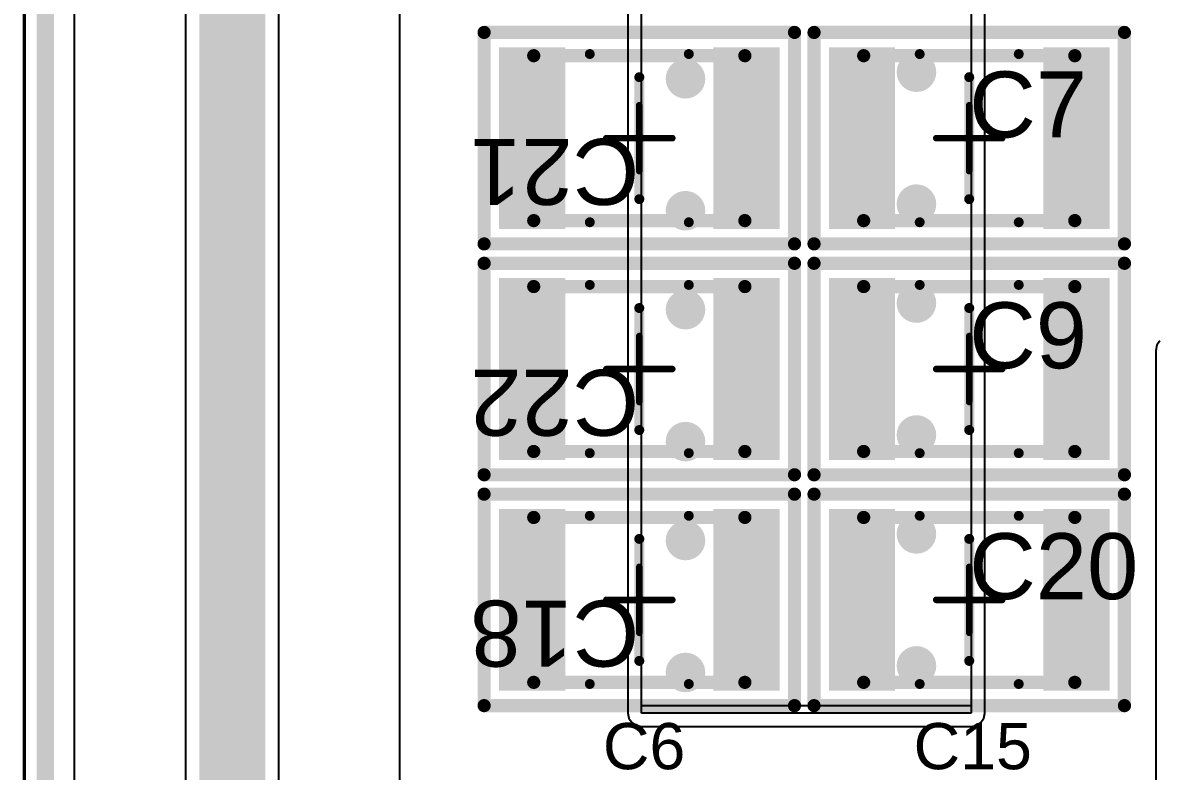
# Model space of a CAD drawing. Header units: inches. Extents: x 0 to 110, y 0 to 95.
# Drawn here: x -0.38 to 16.85, y 21.12 to 32.47 of the extents above; entities that cross this region are included whole.
import ezdxf

# ---------------------------------------------------------------- set-up
doc = ezdxf.new("R2010")
doc.units = ezdxf.units.IN
for name, color, linetype in [('Board Shape', 56, 'Continuous'), ('Bottom Courtyard', 56, 'Continuous'), ('Bottom Layer', 5, 'Continuous'), ('Int1', 16, 'Continuous'), ('Int2', 76, 'Continuous'), ('Mechanical 13', 56, 'Continuous'), ('Mechanical1', 6, 'Continuous'), ('Panelize_Route Cutter Tool Detail', 56, 'Continuous'), ('Top Courtyard', 56, 'Continuous'), ('Top Layer', 1, 'Continuous'), ('Top Overlay', 2, 'Continuous'), ('Top Paste', 8, 'Continuous'), ('Top Solder', 216, 'Continuous'), ('Via Holes', 16, 'Continuous')]:
    doc.layers.add(name, color=color, linetype=linetype)
doc.styles.add('Arial', font='', dxfattribs={"height": 0.2})
doc.styles.get('Arial').set_extended_font_data('Arial')

# ---------------------------------------------------------------- blocks, each defined once
blk = doc.blocks.new('RPI_1037')
at = {"layer": 'Mechanical 13'}
for points in [[(45, 25.5, 0.127, 0.127, 0), (45, -25.5, 0.127, 0.127, 0)], [(42.5, 25, 0.127, 0.127, 0), (42.5, -25, 0.127, 0.127, 0)]]:
    blk.add_lwpolyline(points, format="xyseb", dxfattribs=at)
at = {"layer": 'Top Courtyard'}
blk.add_lwpolyline([(45.25, 28.25, 0.05, 0.05, 0), (45.25, -30.255, 0.05, 0.05, 0)], format="xyseb", dxfattribs=at)
at = {"layer": 'Top Overlay'}
blk.add_lwpolyline([(42.5, 25, 0.127, 0.127, 0), (42.5, -25, 0.127, 0.127, 0)], format="xyseb", dxfattribs=at)
blk = doc.blocks.new('1210C_1096')
at = {"layer": 'Top Layer'}
for points in [[(-2.102, 1.353), (-1.148, 1.353), (-1.148, -1.353), (-2.102, -1.353)], [(1.148, 1.353), (2.102, 1.353), (2.102, -1.353), (1.148, -1.353)]]:
    blk.add_hatch(color=1, dxfattribs=at).paths.add_polyline_path(points)
at = {"layer": 'Top Paste'}
for points in [[(-2.102, 1.353), (-1.148, 1.353), (-1.148, -1.353), (-2.102, -1.353)], [(1.148, 1.353), (2.102, 1.353), (2.102, -1.353), (1.148, -1.353)]]:
    blk.add_hatch(color=8, dxfattribs=at).paths.add_polyline_path(points)
at = {"layer": 'Top Solder'}
for points in [[(-2.127, 1.378), (-1.123, 1.378), (-1.123, -1.378), (-2.127, -1.378)], [(1.123, 1.378), (2.127, 1.378), (2.127, -1.378), (1.123, -1.378)]]:
    blk.add_hatch(color=216, dxfattribs=at).paths.add_polyline_path(points)
at = {"layer": 'Bottom Courtyard'}
for points in [[(0, -0.5, 0.1, 0.1, 0), (0, 0.5, 0.1, 0.1, 0)], [(-0.5, 0, 0.1, 0.1, 0), (0.5, 0, 0.1, 0.1, 0)]]:
    blk.add_lwpolyline(points, format="xyseb", dxfattribs=at)
for points in [[(-0.025, 0.5, 0.05, 0.05, 1), (0.025, 0.5, 0.05, 0.05, 1)], [(-0.525, 0, 0.05, 0.05, 1), (-0.475, 0, 0.05, 0.05, 1)], [(0.475, 0, 0.05, 0.05, 1), (0.525, 0, 0.05, 0.05, 1)], [(-0.025, -0.5, 0.05, 0.05, 1), (0.025, -0.5, 0.05, 0.05, 1)]]:
    blk.add_lwpolyline(points, format="xyseb", close=True, dxfattribs=at)
at = {"layer": 'Mechanical 13'}
for points in [[(-1.6, 1.25, 0.2, 0.2, 0), (1.6, 1.25, 0.2, 0.2, 0)], [(-1.6, -1.25, 0.2, 0.2, 0), (-1.6, 1.25, 0.2, 0.2, 0)], [(1.6, -1.25, 0.2, 0.2, 0), (1.6, 1.25, 0.2, 0.2, 0)], [(-1.6, -1.25, 0.2, 0.2, 0), (1.6, -1.25, 0.2, 0.2, 0)]]:
    blk.add_lwpolyline(points, format="xyseb", dxfattribs=at)
for points in [[(-1.65, 1.25, 0.1, 0.1, 1), (-1.55, 1.25, 0.1, 0.1, 1)], [(-1.65, 1.25, 0.1, 0.1, 1), (-1.55, 1.25, 0.1, 0.1, 1)], [(1.55, 1.25, 0.1, 0.1, 1), (1.65, 1.25, 0.1, 0.1, 1)], [(1.55, 1.25, 0.1, 0.1, 1), (1.65, 1.25, 0.1, 0.1, 1)], [(-1.65, -1.25, 0.1, 0.1, 1), (-1.55, -1.25, 0.1, 0.1, 1)], [(-1.65, -1.25, 0.1, 0.1, 1), (-1.55, -1.25, 0.1, 0.1, 1)], [(1.55, -1.25, 0.1, 0.1, 1), (1.65, -1.25, 0.1, 0.1, 1)], [(1.55, -1.25, 0.1, 0.1, 1), (1.65, -1.25, 0.1, 0.1, 1)]]:
    blk.add_lwpolyline(points, format="xyseb", close=True, dxfattribs=at)
at = {"layer": 'Panelize_Route Cutter Tool Detail'}
for points in [[(-2.352, 1.603, 0.2, 0.2, 0), (2.352, 1.603, 0.2, 0.2, 0)], [(-2.352, -1.603, 0.2, 0.2, 0), (-2.352, 1.603, 0.2, 0.2, 0)], [(2.352, -1.603, 0.2, 0.2, 0), (2.352, 1.603, 0.2, 0.2, 0)], [(-2.352, -1.603, 0.2, 0.2, 0), (2.352, -1.603, 0.2, 0.2, 0)]]:
    blk.add_lwpolyline(points, format="xyseb", dxfattribs=at)
for points in [[(-2.402, 1.603, 0.1, 0.1, 1), (-2.302, 1.603, 0.1, 0.1, 1)], [(-2.402, 1.603, 0.1, 0.1, 1), (-2.302, 1.603, 0.1, 0.1, 1)], [(2.302, 1.603, 0.1, 0.1, 1), (2.402, 1.603, 0.1, 0.1, 1)], [(2.302, 1.603, 0.1, 0.1, 1), (2.402, 1.603, 0.1, 0.1, 1)], [(-2.402, -1.603, 0.1, 0.1, 1), (-2.302, -1.603, 0.1, 0.1, 1)], [(-2.402, -1.603, 0.1, 0.1, 1), (-2.302, -1.603, 0.1, 0.1, 1)], [(2.302, -1.603, 0.1, 0.1, 1), (2.402, -1.603, 0.1, 0.1, 1)], [(2.302, -1.603, 0.1, 0.1, 1), (2.402, -1.603, 0.1, 0.1, 1)]]:
    blk.add_lwpolyline(points, format="xyseb", close=True, dxfattribs=at)
at = {"layer": 'Top Courtyard'}
for points in [[(-2.352, 1.603, 0.2, 0.2, 0), (2.352, 1.603, 0.2, 0.2, 0)], [(-2.352, -1.603, 0.2, 0.2, 0), (-2.352, 1.603, 0.2, 0.2, 0)], [(2.352, -1.603, 0.2, 0.2, 0), (2.352, 1.603, 0.2, 0.2, 0)], [(-2.352, -1.603, 0.2, 0.2, 0), (2.352, -1.603, 0.2, 0.2, 0)]]:
    blk.add_lwpolyline(points, format="xyseb", dxfattribs=at)
for points in [[(-2.402, 1.603, 0.1, 0.1, 1), (-2.302, 1.603, 0.1, 0.1, 1)], [(-2.402, 1.603, 0.1, 0.1, 1), (-2.302, 1.603, 0.1, 0.1, 1)], [(2.302, 1.603, 0.1, 0.1, 1), (2.402, 1.603, 0.1, 0.1, 1)], [(2.302, 1.603, 0.1, 0.1, 1), (2.402, 1.603, 0.1, 0.1, 1)], [(-2.402, -1.603, 0.1, 0.1, 1), (-2.302, -1.603, 0.1, 0.1, 1)], [(-2.402, -1.603, 0.1, 0.1, 1), (-2.302, -1.603, 0.1, 0.1, 1)], [(2.302, -1.603, 0.1, 0.1, 1), (2.402, -1.603, 0.1, 0.1, 1)], [(2.302, -1.603, 0.1, 0.1, 1), (2.402, -1.603, 0.1, 0.1, 1)]]:
    blk.add_lwpolyline(points, format="xyseb", close=True, dxfattribs=at)
at = {"layer": 'Top Overlay'}
for points in [[(-0.75, 1.275, 0.15, 0.15, 0), (0.75, 1.275, 0.15, 0.15, 0)], [(0, 0, 0.15, 0.15, 0), (0, 0.925, 0.15, 0.15, 0)], [(0, -0.925, 0.15, 0.15, 0), (0, 0, 0.15, 0.15, 0)], [(-0.75, -1.275, 0.15, 0.15, 0), (0.75, -1.275, 0.15, 0.15, 0)]]:
    blk.add_lwpolyline(points, format="xyseb", dxfattribs=at)
for points in [[(-0.788, 1.275, 0.075, 0.075, 1), (-0.713, 1.275, 0.075, 0.075, 1)], [(0.713, 1.275, 0.075, 0.075, 1), (0.788, 1.275, 0.075, 0.075, 1)], [(-0.038, 0.925, 0.075, 0.075, 1), (0.038, 0.925, 0.075, 0.075, 1)], [(-0.038, 0, 0.075, 0.075, 1), (0.038, 0, 0.075, 0.075, 1)], [(-0.038, 0, 0.075, 0.075, 1), (0.038, 0, 0.075, 0.075, 1)], [(-0.038, -0.925, 0.075, 0.075, 1), (0.038, -0.925, 0.075, 0.075, 1)], [(-0.788, -1.275, 0.075, 0.075, 1), (-0.713, -1.275, 0.075, 0.075, 1)], [(0.713, -1.275, 0.075, 0.075, 1), (0.788, -1.275, 0.075, 0.075, 1)]]:
    blk.add_lwpolyline(points, format="xyseb", close=True, dxfattribs=at)
at = {"layer": 'Panelize_Route Cutter Tool Detail', "style": 'Arial'}
blk.add_text('C7', height=1, dxfattribs=at).set_placement((0, 0.011))
blk = doc.blocks.new('1210C_1098')
at = {"layer": 'Top Layer'}
for points in [[(-2.102, 1.353), (-1.148, 1.353), (-1.148, -1.353), (-2.102, -1.353)], [(1.148, 1.353), (2.102, 1.353), (2.102, -1.353), (1.148, -1.353)]]:
    blk.add_hatch(color=1, dxfattribs=at).paths.add_polyline_path(points)
at = {"layer": 'Top Paste'}
for points in [[(-2.102, 1.353), (-1.148, 1.353), (-1.148, -1.353), (-2.102, -1.353)], [(1.148, 1.353), (2.102, 1.353), (2.102, -1.353), (1.148, -1.353)]]:
    blk.add_hatch(color=8, dxfattribs=at).paths.add_polyline_path(points)
at = {"layer": 'Top Solder'}
for points in [[(-2.127, 1.378), (-1.123, 1.378), (-1.123, -1.378), (-2.127, -1.378)], [(1.123, 1.378), (2.127, 1.378), (2.127, -1.378), (1.123, -1.378)]]:
    blk.add_hatch(color=216, dxfattribs=at).paths.add_polyline_path(points)
at = {"layer": 'Bottom Courtyard'}
for points in [[(0, -0.5, 0.1, 0.1, 0), (0, 0.5, 0.1, 0.1, 0)], [(-0.5, 0, 0.1, 0.1, 0), (0.5, 0, 0.1, 0.1, 0)]]:
    blk.add_lwpolyline(points, format="xyseb", dxfattribs=at)
for points in [[(-0.025, 0.5, 0.05, 0.05, 1), (0.025, 0.5, 0.05, 0.05, 1)], [(-0.525, 0, 0.05, 0.05, 1), (-0.475, 0, 0.05, 0.05, 1)], [(0.475, 0, 0.05, 0.05, 1), (0.525, 0, 0.05, 0.05, 1)], [(-0.025, -0.5, 0.05, 0.05, 1), (0.025, -0.5, 0.05, 0.05, 1)]]:
    blk.add_lwpolyline(points, format="xyseb", close=True, dxfattribs=at)
at = {"layer": 'Mechanical 13'}
for points in [[(-1.6, 1.25, 0.2, 0.2, 0), (1.6, 1.25, 0.2, 0.2, 0)], [(-1.6, -1.25, 0.2, 0.2, 0), (-1.6, 1.25, 0.2, 0.2, 0)], [(1.6, -1.25, 0.2, 0.2, 0), (1.6, 1.25, 0.2, 0.2, 0)], [(-1.6, -1.25, 0.2, 0.2, 0), (1.6, -1.25, 0.2, 0.2, 0)]]:
    blk.add_lwpolyline(points, format="xyseb", dxfattribs=at)
for points in [[(-1.65, 1.25, 0.1, 0.1, 1), (-1.55, 1.25, 0.1, 0.1, 1)], [(-1.65, 1.25, 0.1, 0.1, 1), (-1.55, 1.25, 0.1, 0.1, 1)], [(1.55, 1.25, 0.1, 0.1, 1), (1.65, 1.25, 0.1, 0.1, 1)], [(1.55, 1.25, 0.1, 0.1, 1), (1.65, 1.25, 0.1, 0.1, 1)], [(-1.65, -1.25, 0.1, 0.1, 1), (-1.55, -1.25, 0.1, 0.1, 1)], [(-1.65, -1.25, 0.1, 0.1, 1), (-1.55, -1.25, 0.1, 0.1, 1)], [(1.55, -1.25, 0.1, 0.1, 1), (1.65, -1.25, 0.1, 0.1, 1)], [(1.55, -1.25, 0.1, 0.1, 1), (1.65, -1.25, 0.1, 0.1, 1)]]:
    blk.add_lwpolyline(points, format="xyseb", close=True, dxfattribs=at)
at = {"layer": 'Panelize_Route Cutter Tool Detail'}
for points in [[(-2.352, 1.603, 0.2, 0.2, 0), (2.352, 1.603, 0.2, 0.2, 0)], [(-2.352, -1.603, 0.2, 0.2, 0), (-2.352, 1.603, 0.2, 0.2, 0)], [(2.352, -1.603, 0.2, 0.2, 0), (2.352, 1.603, 0.2, 0.2, 0)], [(-2.352, -1.603, 0.2, 0.2, 0), (2.352, -1.603, 0.2, 0.2, 0)]]:
    blk.add_lwpolyline(points, format="xyseb", dxfattribs=at)
for points in [[(-2.402, 1.603, 0.1, 0.1, 1), (-2.302, 1.603, 0.1, 0.1, 1)], [(-2.402, 1.603, 0.1, 0.1, 1), (-2.302, 1.603, 0.1, 0.1, 1)], [(2.302, 1.603, 0.1, 0.1, 1), (2.402, 1.603, 0.1, 0.1, 1)], [(2.302, 1.603, 0.1, 0.1, 1), (2.402, 1.603, 0.1, 0.1, 1)], [(-2.402, -1.603, 0.1, 0.1, 1), (-2.302, -1.603, 0.1, 0.1, 1)], [(-2.402, -1.603, 0.1, 0.1, 1), (-2.302, -1.603, 0.1, 0.1, 1)], [(2.302, -1.603, 0.1, 0.1, 1), (2.402, -1.603, 0.1, 0.1, 1)], [(2.302, -1.603, 0.1, 0.1, 1), (2.402, -1.603, 0.1, 0.1, 1)]]:
    blk.add_lwpolyline(points, format="xyseb", close=True, dxfattribs=at)
at = {"layer": 'Top Courtyard'}
for points in [[(-2.352, 1.603, 0.2, 0.2, 0), (2.352, 1.603, 0.2, 0.2, 0)], [(-2.352, -1.603, 0.2, 0.2, 0), (-2.352, 1.603, 0.2, 0.2, 0)], [(2.352, -1.603, 0.2, 0.2, 0), (2.352, 1.603, 0.2, 0.2, 0)], [(-2.352, -1.603, 0.2, 0.2, 0), (2.352, -1.603, 0.2, 0.2, 0)]]:
    blk.add_lwpolyline(points, format="xyseb", dxfattribs=at)
for points in [[(-2.402, 1.603, 0.1, 0.1, 1), (-2.302, 1.603, 0.1, 0.1, 1)], [(-2.402, 1.603, 0.1, 0.1, 1), (-2.302, 1.603, 0.1, 0.1, 1)], [(2.302, 1.603, 0.1, 0.1, 1), (2.402, 1.603, 0.1, 0.1, 1)], [(2.302, 1.603, 0.1, 0.1, 1), (2.402, 1.603, 0.1, 0.1, 1)], [(-2.402, -1.603, 0.1, 0.1, 1), (-2.302, -1.603, 0.1, 0.1, 1)], [(-2.402, -1.603, 0.1, 0.1, 1), (-2.302, -1.603, 0.1, 0.1, 1)], [(2.302, -1.603, 0.1, 0.1, 1), (2.402, -1.603, 0.1, 0.1, 1)], [(2.302, -1.603, 0.1, 0.1, 1), (2.402, -1.603, 0.1, 0.1, 1)]]:
    blk.add_lwpolyline(points, format="xyseb", close=True, dxfattribs=at)
at = {"layer": 'Top Overlay'}
for points in [[(-0.75, 1.275, 0.15, 0.15, 0), (0.75, 1.275, 0.15, 0.15, 0)], [(0, 0, 0.15, 0.15, 0), (0, 0.925, 0.15, 0.15, 0)], [(0, -0.925, 0.15, 0.15, 0), (0, 0, 0.15, 0.15, 0)], [(-0.75, -1.275, 0.15, 0.15, 0), (0.75, -1.275, 0.15, 0.15, 0)]]:
    blk.add_lwpolyline(points, format="xyseb", dxfattribs=at)
for points in [[(-0.788, 1.275, 0.075, 0.075, 1), (-0.713, 1.275, 0.075, 0.075, 1)], [(0.713, 1.275, 0.075, 0.075, 1), (0.788, 1.275, 0.075, 0.075, 1)], [(-0.038, 0.925, 0.075, 0.075, 1), (0.038, 0.925, 0.075, 0.075, 1)], [(-0.038, 0, 0.075, 0.075, 1), (0.038, 0, 0.075, 0.075, 1)], [(-0.038, 0, 0.075, 0.075, 1), (0.038, 0, 0.075, 0.075, 1)], [(-0.038, -0.925, 0.075, 0.075, 1), (0.038, -0.925, 0.075, 0.075, 1)], [(-0.788, -1.275, 0.075, 0.075, 1), (-0.713, -1.275, 0.075, 0.075, 1)], [(0.713, -1.275, 0.075, 0.075, 1), (0.788, -1.275, 0.075, 0.075, 1)]]:
    blk.add_lwpolyline(points, format="xyseb", close=True, dxfattribs=at)
at = {"layer": 'Panelize_Route Cutter Tool Detail', "style": 'Arial'}
blk.add_text('C9', height=1, dxfattribs=at).set_placement((0, 0.011))
blk = doc.blocks.new('1210C_1107')
at = {"layer": 'Top Layer'}
for points in [[(-2.102, 1.353), (-1.148, 1.353), (-1.148, -1.353), (-2.102, -1.353)], [(1.148, 1.353), (2.102, 1.353), (2.102, -1.353), (1.148, -1.353)]]:
    blk.add_hatch(color=1, dxfattribs=at).paths.add_polyline_path(points)
at = {"layer": 'Top Paste'}
for points in [[(-2.102, 1.353), (-1.148, 1.353), (-1.148, -1.353), (-2.102, -1.353)], [(1.148, 1.353), (2.102, 1.353), (2.102, -1.353), (1.148, -1.353)]]:
    blk.add_hatch(color=8, dxfattribs=at).paths.add_polyline_path(points)
at = {"layer": 'Top Solder'}
for points in [[(-2.127, 1.378), (-1.123, 1.378), (-1.123, -1.378), (-2.127, -1.378)], [(1.123, 1.378), (2.127, 1.378), (2.127, -1.378), (1.123, -1.378)]]:
    blk.add_hatch(color=216, dxfattribs=at).paths.add_polyline_path(points)
at = {"layer": 'Bottom Courtyard'}
for points in [[(0, 0.5, 0.1, 0.1, 0), (0, -0.5, 0.1, 0.1, 0)], [(0.5, 0, 0.1, 0.1, 0), (-0.5, 0, 0.1, 0.1, 0)]]:
    blk.add_lwpolyline(points, format="xyseb", dxfattribs=at)
for points in [[(-0.025, 0.5, 0.05, 0.05, 1), (0.025, 0.5, 0.05, 0.05, 1)], [(-0.525, 0, 0.05, 0.05, 1), (-0.475, 0, 0.05, 0.05, 1)], [(0.475, 0, 0.05, 0.05, 1), (0.525, 0, 0.05, 0.05, 1)], [(-0.025, -0.5, 0.05, 0.05, 1), (0.025, -0.5, 0.05, 0.05, 1)]]:
    blk.add_lwpolyline(points, format="xyseb", close=True, dxfattribs=at)
at = {"layer": 'Mechanical 13'}
for points in [[(1.6, 1.25, 0.2, 0.2, 0), (-1.6, 1.25, 0.2, 0.2, 0)], [(-1.6, 1.25, 0.2, 0.2, 0), (-1.6, -1.25, 0.2, 0.2, 0)], [(1.6, 1.25, 0.2, 0.2, 0), (1.6, -1.25, 0.2, 0.2, 0)], [(1.6, -1.25, 0.2, 0.2, 0), (-1.6, -1.25, 0.2, 0.2, 0)]]:
    blk.add_lwpolyline(points, format="xyseb", dxfattribs=at)
for points in [[(-1.65, 1.25, 0.1, 0.1, 1), (-1.55, 1.25, 0.1, 0.1, 1)], [(-1.65, 1.25, 0.1, 0.1, 1), (-1.55, 1.25, 0.1, 0.1, 1)], [(1.55, 1.25, 0.1, 0.1, 1), (1.65, 1.25, 0.1, 0.1, 1)], [(1.55, 1.25, 0.1, 0.1, 1), (1.65, 1.25, 0.1, 0.1, 1)], [(-1.65, -1.25, 0.1, 0.1, 1), (-1.55, -1.25, 0.1, 0.1, 1)], [(-1.65, -1.25, 0.1, 0.1, 1), (-1.55, -1.25, 0.1, 0.1, 1)], [(1.55, -1.25, 0.1, 0.1, 1), (1.65, -1.25, 0.1, 0.1, 1)], [(1.55, -1.25, 0.1, 0.1, 1), (1.65, -1.25, 0.1, 0.1, 1)]]:
    blk.add_lwpolyline(points, format="xyseb", close=True, dxfattribs=at)
at = {"layer": 'Panelize_Route Cutter Tool Detail'}
for points in [[(2.352, 1.603, 0.2, 0.2, 0), (-2.352, 1.603, 0.2, 0.2, 0)], [(-2.352, 1.603, 0.2, 0.2, 0), (-2.352, -1.603, 0.2, 0.2, 0)], [(2.352, 1.603, 0.2, 0.2, 0), (2.352, -1.603, 0.2, 0.2, 0)], [(2.352, -1.603, 0.2, 0.2, 0), (-2.352, -1.603, 0.2, 0.2, 0)]]:
    blk.add_lwpolyline(points, format="xyseb", dxfattribs=at)
for points in [[(-2.402, 1.603, 0.1, 0.1, 1), (-2.302, 1.603, 0.1, 0.1, 1)], [(-2.402, 1.603, 0.1, 0.1, 1), (-2.302, 1.603, 0.1, 0.1, 1)], [(2.302, 1.603, 0.1, 0.1, 1), (2.402, 1.603, 0.1, 0.1, 1)], [(2.302, 1.603, 0.1, 0.1, 1), (2.402, 1.603, 0.1, 0.1, 1)], [(-2.402, -1.603, 0.1, 0.1, 1), (-2.302, -1.603, 0.1, 0.1, 1)], [(-2.402, -1.603, 0.1, 0.1, 1), (-2.302, -1.603, 0.1, 0.1, 1)], [(2.302, -1.603, 0.1, 0.1, 1), (2.402, -1.603, 0.1, 0.1, 1)], [(2.302, -1.603, 0.1, 0.1, 1), (2.402, -1.603, 0.1, 0.1, 1)]]:
    blk.add_lwpolyline(points, format="xyseb", close=True, dxfattribs=at)
at = {"layer": 'Top Courtyard'}
for points in [[(2.352, 1.603, 0.2, 0.2, 0), (-2.352, 1.603, 0.2, 0.2, 0)], [(-2.352, 1.603, 0.2, 0.2, 0), (-2.352, -1.603, 0.2, 0.2, 0)], [(2.352, 1.603, 0.2, 0.2, 0), (2.352, -1.603, 0.2, 0.2, 0)], [(2.352, -1.603, 0.2, 0.2, 0), (-2.352, -1.603, 0.2, 0.2, 0)]]:
    blk.add_lwpolyline(points, format="xyseb", dxfattribs=at)
for points in [[(-2.402, 1.603, 0.1, 0.1, 1), (-2.302, 1.603, 0.1, 0.1, 1)], [(-2.402, 1.603, 0.1, 0.1, 1), (-2.302, 1.603, 0.1, 0.1, 1)], [(2.302, 1.603, 0.1, 0.1, 1), (2.402, 1.603, 0.1, 0.1, 1)], [(2.302, 1.603, 0.1, 0.1, 1), (2.402, 1.603, 0.1, 0.1, 1)], [(-2.402, -1.603, 0.1, 0.1, 1), (-2.302, -1.603, 0.1, 0.1, 1)], [(-2.402, -1.603, 0.1, 0.1, 1), (-2.302, -1.603, 0.1, 0.1, 1)], [(2.302, -1.603, 0.1, 0.1, 1), (2.402, -1.603, 0.1, 0.1, 1)], [(2.302, -1.603, 0.1, 0.1, 1), (2.402, -1.603, 0.1, 0.1, 1)]]:
    blk.add_lwpolyline(points, format="xyseb", close=True, dxfattribs=at)
at = {"layer": 'Top Overlay'}
for points in [[(0.75, 1.275, 0.15, 0.15, 0), (-0.75, 1.275, 0.15, 0.15, 0)], [(0, 0.925, 0.15, 0.15, 0), (0, 0, 0.15, 0.15, 0)], [(0, 0, 0.15, 0.15, 0), (0, -0.925, 0.15, 0.15, 0)], [(0.75, -1.275, 0.15, 0.15, 0), (-0.75, -1.275, 0.15, 0.15, 0)]]:
    blk.add_lwpolyline(points, format="xyseb", dxfattribs=at)
for points in [[(-0.788, 1.275, 0.075, 0.075, 1), (-0.713, 1.275, 0.075, 0.075, 1)], [(0.713, 1.275, 0.075, 0.075, 1), (0.788, 1.275, 0.075, 0.075, 1)], [(-0.038, 0.925, 0.075, 0.075, 1), (0.038, 0.925, 0.075, 0.075, 1)], [(-0.038, 0, 0.075, 0.075, 1), (0.038, 0, 0.075, 0.075, 1)], [(-0.038, 0, 0.075, 0.075, 1), (0.038, 0, 0.075, 0.075, 1)], [(-0.038, -0.925, 0.075, 0.075, 1), (0.038, -0.925, 0.075, 0.075, 1)], [(-0.788, -1.275, 0.075, 0.075, 1), (-0.713, -1.275, 0.075, 0.075, 1)], [(0.713, -1.275, 0.075, 0.075, 1), (0.788, -1.275, 0.075, 0.075, 1)]]:
    blk.add_lwpolyline(points, format="xyseb", close=True, dxfattribs=at)
at = {"layer": 'Panelize_Route Cutter Tool Detail', "style": 'Arial'}
blk.add_text('C18', height=1, dxfattribs=at).set_placement((0, 0.011))
blk = doc.blocks.new('1210C_1109')
at = {"layer": 'Top Layer'}
for points in [[(-2.102, 1.353), (-1.148, 1.353), (-1.148, -1.353), (-2.102, -1.353)], [(1.148, 1.353), (2.102, 1.353), (2.102, -1.353), (1.148, -1.353)]]:
    blk.add_hatch(color=1, dxfattribs=at).paths.add_polyline_path(points)
at = {"layer": 'Top Paste'}
for points in [[(-2.102, 1.353), (-1.148, 1.353), (-1.148, -1.353), (-2.102, -1.353)], [(1.148, 1.353), (2.102, 1.353), (2.102, -1.353), (1.148, -1.353)]]:
    blk.add_hatch(color=8, dxfattribs=at).paths.add_polyline_path(points)
at = {"layer": 'Top Solder'}
for points in [[(-2.127, 1.378), (-1.123, 1.378), (-1.123, -1.378), (-2.127, -1.378)], [(1.123, 1.378), (2.127, 1.378), (2.127, -1.378), (1.123, -1.378)]]:
    blk.add_hatch(color=216, dxfattribs=at).paths.add_polyline_path(points)
at = {"layer": 'Bottom Courtyard'}
for points in [[(0, -0.5, 0.1, 0.1, 0), (0, 0.5, 0.1, 0.1, 0)], [(-0.5, 0, 0.1, 0.1, 0), (0.5, 0, 0.1, 0.1, 0)]]:
    blk.add_lwpolyline(points, format="xyseb", dxfattribs=at)
for points in [[(-0.025, 0.5, 0.05, 0.05, 1), (0.025, 0.5, 0.05, 0.05, 1)], [(-0.525, 0, 0.05, 0.05, 1), (-0.475, 0, 0.05, 0.05, 1)], [(0.475, 0, 0.05, 0.05, 1), (0.525, 0, 0.05, 0.05, 1)], [(-0.025, -0.5, 0.05, 0.05, 1), (0.025, -0.5, 0.05, 0.05, 1)]]:
    blk.add_lwpolyline(points, format="xyseb", close=True, dxfattribs=at)
at = {"layer": 'Mechanical 13'}
for points in [[(-1.6, 1.25, 0.2, 0.2, 0), (1.6, 1.25, 0.2, 0.2, 0)], [(-1.6, -1.25, 0.2, 0.2, 0), (-1.6, 1.25, 0.2, 0.2, 0)], [(1.6, -1.25, 0.2, 0.2, 0), (1.6, 1.25, 0.2, 0.2, 0)], [(-1.6, -1.25, 0.2, 0.2, 0), (1.6, -1.25, 0.2, 0.2, 0)]]:
    blk.add_lwpolyline(points, format="xyseb", dxfattribs=at)
for points in [[(-1.65, 1.25, 0.1, 0.1, 1), (-1.55, 1.25, 0.1, 0.1, 1)], [(-1.65, 1.25, 0.1, 0.1, 1), (-1.55, 1.25, 0.1, 0.1, 1)], [(1.55, 1.25, 0.1, 0.1, 1), (1.65, 1.25, 0.1, 0.1, 1)], [(1.55, 1.25, 0.1, 0.1, 1), (1.65, 1.25, 0.1, 0.1, 1)], [(-1.65, -1.25, 0.1, 0.1, 1), (-1.55, -1.25, 0.1, 0.1, 1)], [(-1.65, -1.25, 0.1, 0.1, 1), (-1.55, -1.25, 0.1, 0.1, 1)], [(1.55, -1.25, 0.1, 0.1, 1), (1.65, -1.25, 0.1, 0.1, 1)], [(1.55, -1.25, 0.1, 0.1, 1), (1.65, -1.25, 0.1, 0.1, 1)]]:
    blk.add_lwpolyline(points, format="xyseb", close=True, dxfattribs=at)
at = {"layer": 'Panelize_Route Cutter Tool Detail'}
for points in [[(-2.352, 1.603, 0.2, 0.2, 0), (2.352, 1.603, 0.2, 0.2, 0)], [(-2.352, -1.603, 0.2, 0.2, 0), (-2.352, 1.603, 0.2, 0.2, 0)], [(2.352, -1.603, 0.2, 0.2, 0), (2.352, 1.603, 0.2, 0.2, 0)], [(-2.352, -1.603, 0.2, 0.2, 0), (2.352, -1.603, 0.2, 0.2, 0)]]:
    blk.add_lwpolyline(points, format="xyseb", dxfattribs=at)
for points in [[(-2.402, 1.603, 0.1, 0.1, 1), (-2.302, 1.603, 0.1, 0.1, 1)], [(-2.402, 1.603, 0.1, 0.1, 1), (-2.302, 1.603, 0.1, 0.1, 1)], [(2.302, 1.603, 0.1, 0.1, 1), (2.402, 1.603, 0.1, 0.1, 1)], [(2.302, 1.603, 0.1, 0.1, 1), (2.402, 1.603, 0.1, 0.1, 1)], [(-2.402, -1.603, 0.1, 0.1, 1), (-2.302, -1.603, 0.1, 0.1, 1)], [(-2.402, -1.603, 0.1, 0.1, 1), (-2.302, -1.603, 0.1, 0.1, 1)], [(2.302, -1.603, 0.1, 0.1, 1), (2.402, -1.603, 0.1, 0.1, 1)], [(2.302, -1.603, 0.1, 0.1, 1), (2.402, -1.603, 0.1, 0.1, 1)]]:
    blk.add_lwpolyline(points, format="xyseb", close=True, dxfattribs=at)
at = {"layer": 'Top Courtyard'}
for points in [[(-2.352, 1.603, 0.2, 0.2, 0), (2.352, 1.603, 0.2, 0.2, 0)], [(-2.352, -1.603, 0.2, 0.2, 0), (-2.352, 1.603, 0.2, 0.2, 0)], [(2.352, -1.603, 0.2, 0.2, 0), (2.352, 1.603, 0.2, 0.2, 0)], [(-2.352, -1.603, 0.2, 0.2, 0), (2.352, -1.603, 0.2, 0.2, 0)]]:
    blk.add_lwpolyline(points, format="xyseb", dxfattribs=at)
for points in [[(-2.402, 1.603, 0.1, 0.1, 1), (-2.302, 1.603, 0.1, 0.1, 1)], [(-2.402, 1.603, 0.1, 0.1, 1), (-2.302, 1.603, 0.1, 0.1, 1)], [(2.302, 1.603, 0.1, 0.1, 1), (2.402, 1.603, 0.1, 0.1, 1)], [(2.302, 1.603, 0.1, 0.1, 1), (2.402, 1.603, 0.1, 0.1, 1)], [(-2.402, -1.603, 0.1, 0.1, 1), (-2.302, -1.603, 0.1, 0.1, 1)], [(-2.402, -1.603, 0.1, 0.1, 1), (-2.302, -1.603, 0.1, 0.1, 1)], [(2.302, -1.603, 0.1, 0.1, 1), (2.402, -1.603, 0.1, 0.1, 1)], [(2.302, -1.603, 0.1, 0.1, 1), (2.402, -1.603, 0.1, 0.1, 1)]]:
    blk.add_lwpolyline(points, format="xyseb", close=True, dxfattribs=at)
at = {"layer": 'Top Overlay'}
for points in [[(-0.75, 1.275, 0.15, 0.15, 0), (0.75, 1.275, 0.15, 0.15, 0)], [(0, 0, 0.15, 0.15, 0), (0, 0.925, 0.15, 0.15, 0)], [(0, -0.925, 0.15, 0.15, 0), (0, 0, 0.15, 0.15, 0)], [(-0.75, -1.275, 0.15, 0.15, 0), (0.75, -1.275, 0.15, 0.15, 0)]]:
    blk.add_lwpolyline(points, format="xyseb", dxfattribs=at)
for points in [[(-0.788, 1.275, 0.075, 0.075, 1), (-0.713, 1.275, 0.075, 0.075, 1)], [(0.713, 1.275, 0.075, 0.075, 1), (0.788, 1.275, 0.075, 0.075, 1)], [(-0.038, 0.925, 0.075, 0.075, 1), (0.038, 0.925, 0.075, 0.075, 1)], [(-0.038, 0, 0.075, 0.075, 1), (0.038, 0, 0.075, 0.075, 1)], [(-0.038, 0, 0.075, 0.075, 1), (0.038, 0, 0.075, 0.075, 1)], [(-0.038, -0.925, 0.075, 0.075, 1), (0.038, -0.925, 0.075, 0.075, 1)], [(-0.788, -1.275, 0.075, 0.075, 1), (-0.713, -1.275, 0.075, 0.075, 1)], [(0.713, -1.275, 0.075, 0.075, 1), (0.788, -1.275, 0.075, 0.075, 1)]]:
    blk.add_lwpolyline(points, format="xyseb", close=True, dxfattribs=at)
at = {"layer": 'Panelize_Route Cutter Tool Detail', "style": 'Arial'}
blk.add_text('C20', height=1, dxfattribs=at).set_placement((0, 0.011))
blk = doc.blocks.new('1210C_1110')
at = {"layer": 'Top Layer'}
for points in [[(-2.102, 1.353), (-1.148, 1.353), (-1.148, -1.353), (-2.102, -1.353)], [(1.148, 1.353), (2.102, 1.353), (2.102, -1.353), (1.148, -1.353)]]:
    blk.add_hatch(color=1, dxfattribs=at).paths.add_polyline_path(points)
at = {"layer": 'Top Paste'}
for points in [[(-2.102, 1.353), (-1.148, 1.353), (-1.148, -1.353), (-2.102, -1.353)], [(1.148, 1.353), (2.102, 1.353), (2.102, -1.353), (1.148, -1.353)]]:
    blk.add_hatch(color=8, dxfattribs=at).paths.add_polyline_path(points)
at = {"layer": 'Top Solder'}
for points in [[(-2.127, 1.378), (-1.123, 1.378), (-1.123, -1.378), (-2.127, -1.378)], [(1.123, 1.378), (2.127, 1.378), (2.127, -1.378), (1.123, -1.378)]]:
    blk.add_hatch(color=216, dxfattribs=at).paths.add_polyline_path(points)
at = {"layer": 'Bottom Courtyard'}
for points in [[(0, 0.5, 0.1, 0.1, 0), (0, -0.5, 0.1, 0.1, 0)], [(0.5, 0, 0.1, 0.1, 0), (-0.5, 0, 0.1, 0.1, 0)]]:
    blk.add_lwpolyline(points, format="xyseb", dxfattribs=at)
for points in [[(-0.025, 0.5, 0.05, 0.05, 1), (0.025, 0.5, 0.05, 0.05, 1)], [(-0.525, 0, 0.05, 0.05, 1), (-0.475, 0, 0.05, 0.05, 1)], [(0.475, 0, 0.05, 0.05, 1), (0.525, 0, 0.05, 0.05, 1)], [(-0.025, -0.5, 0.05, 0.05, 1), (0.025, -0.5, 0.05, 0.05, 1)]]:
    blk.add_lwpolyline(points, format="xyseb", close=True, dxfattribs=at)
at = {"layer": 'Mechanical 13'}
for points in [[(1.6, 1.25, 0.2, 0.2, 0), (-1.6, 1.25, 0.2, 0.2, 0)], [(-1.6, 1.25, 0.2, 0.2, 0), (-1.6, -1.25, 0.2, 0.2, 0)], [(1.6, 1.25, 0.2, 0.2, 0), (1.6, -1.25, 0.2, 0.2, 0)], [(1.6, -1.25, 0.2, 0.2, 0), (-1.6, -1.25, 0.2, 0.2, 0)]]:
    blk.add_lwpolyline(points, format="xyseb", dxfattribs=at)
for points in [[(-1.65, 1.25, 0.1, 0.1, 1), (-1.55, 1.25, 0.1, 0.1, 1)], [(-1.65, 1.25, 0.1, 0.1, 1), (-1.55, 1.25, 0.1, 0.1, 1)], [(1.55, 1.25, 0.1, 0.1, 1), (1.65, 1.25, 0.1, 0.1, 1)], [(1.55, 1.25, 0.1, 0.1, 1), (1.65, 1.25, 0.1, 0.1, 1)], [(-1.65, -1.25, 0.1, 0.1, 1), (-1.55, -1.25, 0.1, 0.1, 1)], [(-1.65, -1.25, 0.1, 0.1, 1), (-1.55, -1.25, 0.1, 0.1, 1)], [(1.55, -1.25, 0.1, 0.1, 1), (1.65, -1.25, 0.1, 0.1, 1)], [(1.55, -1.25, 0.1, 0.1, 1), (1.65, -1.25, 0.1, 0.1, 1)]]:
    blk.add_lwpolyline(points, format="xyseb", close=True, dxfattribs=at)
at = {"layer": 'Panelize_Route Cutter Tool Detail'}
for points in [[(2.352, 1.603, 0.2, 0.2, 0), (-2.352, 1.603, 0.2, 0.2, 0)], [(-2.352, 1.603, 0.2, 0.2, 0), (-2.352, -1.603, 0.2, 0.2, 0)], [(2.352, 1.603, 0.2, 0.2, 0), (2.352, -1.603, 0.2, 0.2, 0)], [(2.352, -1.603, 0.2, 0.2, 0), (-2.352, -1.603, 0.2, 0.2, 0)]]:
    blk.add_lwpolyline(points, format="xyseb", dxfattribs=at)
for points in [[(-2.402, 1.603, 0.1, 0.1, 1), (-2.302, 1.603, 0.1, 0.1, 1)], [(-2.402, 1.603, 0.1, 0.1, 1), (-2.302, 1.603, 0.1, 0.1, 1)], [(2.302, 1.603, 0.1, 0.1, 1), (2.402, 1.603, 0.1, 0.1, 1)], [(2.302, 1.603, 0.1, 0.1, 1), (2.402, 1.603, 0.1, 0.1, 1)], [(-2.402, -1.603, 0.1, 0.1, 1), (-2.302, -1.603, 0.1, 0.1, 1)], [(-2.402, -1.603, 0.1, 0.1, 1), (-2.302, -1.603, 0.1, 0.1, 1)], [(2.302, -1.603, 0.1, 0.1, 1), (2.402, -1.603, 0.1, 0.1, 1)], [(2.302, -1.603, 0.1, 0.1, 1), (2.402, -1.603, 0.1, 0.1, 1)]]:
    blk.add_lwpolyline(points, format="xyseb", close=True, dxfattribs=at)
at = {"layer": 'Top Courtyard'}
for points in [[(2.352, 1.603, 0.2, 0.2, 0), (-2.352, 1.603, 0.2, 0.2, 0)], [(-2.352, 1.603, 0.2, 0.2, 0), (-2.352, -1.603, 0.2, 0.2, 0)], [(2.352, 1.603, 0.2, 0.2, 0), (2.352, -1.603, 0.2, 0.2, 0)], [(2.352, -1.603, 0.2, 0.2, 0), (-2.352, -1.603, 0.2, 0.2, 0)]]:
    blk.add_lwpolyline(points, format="xyseb", dxfattribs=at)
for points in [[(-2.402, 1.603, 0.1, 0.1, 1), (-2.302, 1.603, 0.1, 0.1, 1)], [(-2.402, 1.603, 0.1, 0.1, 1), (-2.302, 1.603, 0.1, 0.1, 1)], [(2.302, 1.603, 0.1, 0.1, 1), (2.402, 1.603, 0.1, 0.1, 1)], [(2.302, 1.603, 0.1, 0.1, 1), (2.402, 1.603, 0.1, 0.1, 1)], [(-2.402, -1.603, 0.1, 0.1, 1), (-2.302, -1.603, 0.1, 0.1, 1)], [(-2.402, -1.603, 0.1, 0.1, 1), (-2.302, -1.603, 0.1, 0.1, 1)], [(2.302, -1.603, 0.1, 0.1, 1), (2.402, -1.603, 0.1, 0.1, 1)], [(2.302, -1.603, 0.1, 0.1, 1), (2.402, -1.603, 0.1, 0.1, 1)]]:
    blk.add_lwpolyline(points, format="xyseb", close=True, dxfattribs=at)
at = {"layer": 'Top Overlay'}
for points in [[(0.75, 1.275, 0.15, 0.15, 0), (-0.75, 1.275, 0.15, 0.15, 0)], [(0, 0.925, 0.15, 0.15, 0), (0, 0, 0.15, 0.15, 0)], [(0, 0, 0.15, 0.15, 0), (0, -0.925, 0.15, 0.15, 0)], [(0.75, -1.275, 0.15, 0.15, 0), (-0.75, -1.275, 0.15, 0.15, 0)]]:
    blk.add_lwpolyline(points, format="xyseb", dxfattribs=at)
for points in [[(-0.788, 1.275, 0.075, 0.075, 1), (-0.713, 1.275, 0.075, 0.075, 1)], [(0.713, 1.275, 0.075, 0.075, 1), (0.788, 1.275, 0.075, 0.075, 1)], [(-0.038, 0.925, 0.075, 0.075, 1), (0.038, 0.925, 0.075, 0.075, 1)], [(-0.038, 0, 0.075, 0.075, 1), (0.038, 0, 0.075, 0.075, 1)], [(-0.038, 0, 0.075, 0.075, 1), (0.038, 0, 0.075, 0.075, 1)], [(-0.038, -0.925, 0.075, 0.075, 1), (0.038, -0.925, 0.075, 0.075, 1)], [(-0.788, -1.275, 0.075, 0.075, 1), (-0.713, -1.275, 0.075, 0.075, 1)], [(0.713, -1.275, 0.075, 0.075, 1), (0.788, -1.275, 0.075, 0.075, 1)]]:
    blk.add_lwpolyline(points, format="xyseb", close=True, dxfattribs=at)
at = {"layer": 'Panelize_Route Cutter Tool Detail', "style": 'Arial'}
blk.add_text('C21', height=1, dxfattribs=at).set_placement((0, 0.011))
blk = doc.blocks.new('1210C_1111')
at = {"layer": 'Top Layer'}
for points in [[(-2.102, 1.353), (-1.148, 1.353), (-1.148, -1.353), (-2.102, -1.353)], [(1.148, 1.353), (2.102, 1.353), (2.102, -1.353), (1.148, -1.353)]]:
    blk.add_hatch(color=1, dxfattribs=at).paths.add_polyline_path(points)
at = {"layer": 'Top Paste'}
for points in [[(-2.102, 1.353), (-1.148, 1.353), (-1.148, -1.353), (-2.102, -1.353)], [(1.148, 1.353), (2.102, 1.353), (2.102, -1.353), (1.148, -1.353)]]:
    blk.add_hatch(color=8, dxfattribs=at).paths.add_polyline_path(points)
at = {"layer": 'Top Solder'}
for points in [[(-2.127, 1.378), (-1.123, 1.378), (-1.123, -1.378), (-2.127, -1.378)], [(1.123, 1.378), (2.127, 1.378), (2.127, -1.378), (1.123, -1.378)]]:
    blk.add_hatch(color=216, dxfattribs=at).paths.add_polyline_path(points)
at = {"layer": 'Bottom Courtyard'}
for points in [[(0, 0.5, 0.1, 0.1, 0), (0, -0.5, 0.1, 0.1, 0)], [(0.5, 0, 0.1, 0.1, 0), (-0.5, 0, 0.1, 0.1, 0)]]:
    blk.add_lwpolyline(points, format="xyseb", dxfattribs=at)
for points in [[(-0.025, 0.5, 0.05, 0.05, 1), (0.025, 0.5, 0.05, 0.05, 1)], [(-0.525, 0, 0.05, 0.05, 1), (-0.475, 0, 0.05, 0.05, 1)], [(0.475, 0, 0.05, 0.05, 1), (0.525, 0, 0.05, 0.05, 1)], [(-0.025, -0.5, 0.05, 0.05, 1), (0.025, -0.5, 0.05, 0.05, 1)]]:
    blk.add_lwpolyline(points, format="xyseb", close=True, dxfattribs=at)
at = {"layer": 'Mechanical 13'}
for points in [[(1.6, 1.25, 0.2, 0.2, 0), (-1.6, 1.25, 0.2, 0.2, 0)], [(-1.6, 1.25, 0.2, 0.2, 0), (-1.6, -1.25, 0.2, 0.2, 0)], [(1.6, 1.25, 0.2, 0.2, 0), (1.6, -1.25, 0.2, 0.2, 0)], [(1.6, -1.25, 0.2, 0.2, 0), (-1.6, -1.25, 0.2, 0.2, 0)]]:
    blk.add_lwpolyline(points, format="xyseb", dxfattribs=at)
for points in [[(-1.65, 1.25, 0.1, 0.1, 1), (-1.55, 1.25, 0.1, 0.1, 1)], [(-1.65, 1.25, 0.1, 0.1, 1), (-1.55, 1.25, 0.1, 0.1, 1)], [(1.55, 1.25, 0.1, 0.1, 1), (1.65, 1.25, 0.1, 0.1, 1)], [(1.55, 1.25, 0.1, 0.1, 1), (1.65, 1.25, 0.1, 0.1, 1)], [(-1.65, -1.25, 0.1, 0.1, 1), (-1.55, -1.25, 0.1, 0.1, 1)], [(-1.65, -1.25, 0.1, 0.1, 1), (-1.55, -1.25, 0.1, 0.1, 1)], [(1.55, -1.25, 0.1, 0.1, 1), (1.65, -1.25, 0.1, 0.1, 1)], [(1.55, -1.25, 0.1, 0.1, 1), (1.65, -1.25, 0.1, 0.1, 1)]]:
    blk.add_lwpolyline(points, format="xyseb", close=True, dxfattribs=at)
at = {"layer": 'Panelize_Route Cutter Tool Detail'}
for points in [[(2.352, 1.603, 0.2, 0.2, 0), (-2.352, 1.603, 0.2, 0.2, 0)], [(-2.352, 1.603, 0.2, 0.2, 0), (-2.352, -1.603, 0.2, 0.2, 0)], [(2.352, 1.603, 0.2, 0.2, 0), (2.352, -1.603, 0.2, 0.2, 0)], [(2.352, -1.603, 0.2, 0.2, 0), (-2.352, -1.603, 0.2, 0.2, 0)]]:
    blk.add_lwpolyline(points, format="xyseb", dxfattribs=at)
for points in [[(-2.402, 1.603, 0.1, 0.1, 1), (-2.302, 1.603, 0.1, 0.1, 1)], [(-2.402, 1.603, 0.1, 0.1, 1), (-2.302, 1.603, 0.1, 0.1, 1)], [(2.302, 1.603, 0.1, 0.1, 1), (2.402, 1.603, 0.1, 0.1, 1)], [(2.302, 1.603, 0.1, 0.1, 1), (2.402, 1.603, 0.1, 0.1, 1)], [(-2.402, -1.603, 0.1, 0.1, 1), (-2.302, -1.603, 0.1, 0.1, 1)], [(-2.402, -1.603, 0.1, 0.1, 1), (-2.302, -1.603, 0.1, 0.1, 1)], [(2.302, -1.603, 0.1, 0.1, 1), (2.402, -1.603, 0.1, 0.1, 1)], [(2.302, -1.603, 0.1, 0.1, 1), (2.402, -1.603, 0.1, 0.1, 1)]]:
    blk.add_lwpolyline(points, format="xyseb", close=True, dxfattribs=at)
at = {"layer": 'Top Courtyard'}
for points in [[(2.352, 1.603, 0.2, 0.2, 0), (-2.352, 1.603, 0.2, 0.2, 0)], [(-2.352, 1.603, 0.2, 0.2, 0), (-2.352, -1.603, 0.2, 0.2, 0)], [(2.352, 1.603, 0.2, 0.2, 0), (2.352, -1.603, 0.2, 0.2, 0)], [(2.352, -1.603, 0.2, 0.2, 0), (-2.352, -1.603, 0.2, 0.2, 0)]]:
    blk.add_lwpolyline(points, format="xyseb", dxfattribs=at)
for points in [[(-2.402, 1.603, 0.1, 0.1, 1), (-2.302, 1.603, 0.1, 0.1, 1)], [(-2.402, 1.603, 0.1, 0.1, 1), (-2.302, 1.603, 0.1, 0.1, 1)], [(2.302, 1.603, 0.1, 0.1, 1), (2.402, 1.603, 0.1, 0.1, 1)], [(2.302, 1.603, 0.1, 0.1, 1), (2.402, 1.603, 0.1, 0.1, 1)], [(-2.402, -1.603, 0.1, 0.1, 1), (-2.302, -1.603, 0.1, 0.1, 1)], [(-2.402, -1.603, 0.1, 0.1, 1), (-2.302, -1.603, 0.1, 0.1, 1)], [(2.302, -1.603, 0.1, 0.1, 1), (2.402, -1.603, 0.1, 0.1, 1)], [(2.302, -1.603, 0.1, 0.1, 1), (2.402, -1.603, 0.1, 0.1, 1)]]:
    blk.add_lwpolyline(points, format="xyseb", close=True, dxfattribs=at)
at = {"layer": 'Top Overlay'}
for points in [[(0.75, 1.275, 0.15, 0.15, 0), (-0.75, 1.275, 0.15, 0.15, 0)], [(0, 0.925, 0.15, 0.15, 0), (0, 0, 0.15, 0.15, 0)], [(0, 0, 0.15, 0.15, 0), (0, -0.925, 0.15, 0.15, 0)], [(0.75, -1.275, 0.15, 0.15, 0), (-0.75, -1.275, 0.15, 0.15, 0)]]:
    blk.add_lwpolyline(points, format="xyseb", dxfattribs=at)
for points in [[(-0.788, 1.275, 0.075, 0.075, 1), (-0.713, 1.275, 0.075, 0.075, 1)], [(0.713, 1.275, 0.075, 0.075, 1), (0.788, 1.275, 0.075, 0.075, 1)], [(-0.038, 0.925, 0.075, 0.075, 1), (0.038, 0.925, 0.075, 0.075, 1)], [(-0.038, 0, 0.075, 0.075, 1), (0.038, 0, 0.075, 0.075, 1)], [(-0.038, 0, 0.075, 0.075, 1), (0.038, 0, 0.075, 0.075, 1)], [(-0.038, -0.925, 0.075, 0.075, 1), (0.038, -0.925, 0.075, 0.075, 1)], [(-0.788, -1.275, 0.075, 0.075, 1), (-0.713, -1.275, 0.075, 0.075, 1)], [(0.713, -1.275, 0.075, 0.075, 1), (0.788, -1.275, 0.075, 0.075, 1)]]:
    blk.add_lwpolyline(points, format="xyseb", close=True, dxfattribs=at)
at = {"layer": 'Panelize_Route Cutter Tool Detail', "style": 'Arial'}
blk.add_text('C22', height=1, dxfattribs=at).set_placement((0, 0.011))

msp = doc.modelspace()

# ---------------------------------------------------------------- hatches: boundary and pattern name
at = {"layer": 'Bottom Layer'}
h = msp.add_hatch(color=5, dxfattribs=at)
edge = h.paths.add_edge_path()
edge.add_arc((9.669, 31.617), 0.3, 0, 360)
h = msp.add_hatch(color=5, dxfattribs=at)
edge = h.paths.add_edge_path()
edge.add_arc((13.169, 31.717), 0.3, 0, 360)
h = msp.add_hatch(color=5, dxfattribs=at)
edge = h.paths.add_edge_path()
edge.add_arc((13.169, 29.717), 0.3, 0, 360)
h = msp.add_hatch(color=5, dxfattribs=at)
edge = h.paths.add_edge_path()
edge.add_arc((9.669, 29.617), 0.3, 0, 360)
h = msp.add_hatch(color=5, dxfattribs=at)
edge = h.paths.add_edge_path()
edge.add_arc((13.169, 28.217), 0.3, 0, 360)
h = msp.add_hatch(color=5, dxfattribs=at)
edge = h.paths.add_edge_path()
edge.add_arc((9.669, 28.117), 0.3, 0, 360)
h = msp.add_hatch(color=5, dxfattribs=at)
edge = h.paths.add_edge_path()
edge.add_arc((9.669, 26.117), 0.3, 0, 360)
h = msp.add_hatch(color=5, dxfattribs=at)
edge = h.paths.add_edge_path()
edge.add_arc((13.169, 26.217), 0.3, 0, 360)
h = msp.add_hatch(color=5, dxfattribs=at)
edge = h.paths.add_edge_path()
edge.add_arc((13.169, 24.717), 0.3, 0, 360)
h = msp.add_hatch(color=5, dxfattribs=at)
edge = h.paths.add_edge_path()
edge.add_arc((9.669, 24.617), 0.3, 0, 360)
h = msp.add_hatch(color=5, dxfattribs=at)
edge = h.paths.add_edge_path()
edge.add_arc((9.669, 22.617), 0.3, 0, 360)
h = msp.add_hatch(color=5, dxfattribs=at)
edge = h.paths.add_edge_path()
edge.add_arc((13.169, 22.717), 0.3, 0, 360)
at = {"layer": 'Int1'}
h = msp.add_hatch(color=16, dxfattribs=at)
edge = h.paths.add_edge_path()
edge.add_arc((9.669, 31.617), 0.3, 0, 360)
h = msp.add_hatch(color=16, dxfattribs=at)
edge = h.paths.add_edge_path()
edge.add_arc((13.169, 31.717), 0.3, 0, 360)
h = msp.add_hatch(color=16, dxfattribs=at)
edge = h.paths.add_edge_path()
edge.add_arc((13.169, 29.717), 0.3, 0, 360)
h = msp.add_hatch(color=16, dxfattribs=at)
edge = h.paths.add_edge_path()
edge.add_arc((9.669, 29.617), 0.3, 0, 360)
h = msp.add_hatch(color=16, dxfattribs=at)
edge = h.paths.add_edge_path()
edge.add_arc((13.169, 28.217), 0.3, 0, 360)
h = msp.add_hatch(color=16, dxfattribs=at)
edge = h.paths.add_edge_path()
edge.add_arc((9.669, 28.117), 0.3, 0, 360)
h = msp.add_hatch(color=16, dxfattribs=at)
edge = h.paths.add_edge_path()
edge.add_arc((9.669, 26.117), 0.3, 0, 360)
h = msp.add_hatch(color=16, dxfattribs=at)
edge = h.paths.add_edge_path()
edge.add_arc((13.169, 26.217), 0.3, 0, 360)
h = msp.add_hatch(color=16, dxfattribs=at)
edge = h.paths.add_edge_path()
edge.add_arc((13.169, 24.717), 0.3, 0, 360)
h = msp.add_hatch(color=16, dxfattribs=at)
edge = h.paths.add_edge_path()
edge.add_arc((9.669, 24.617), 0.3, 0, 360)
h = msp.add_hatch(color=16, dxfattribs=at)
edge = h.paths.add_edge_path()
edge.add_arc((9.669, 22.617), 0.3, 0, 360)
h = msp.add_hatch(color=16, dxfattribs=at)
edge = h.paths.add_edge_path()
edge.add_arc((13.169, 22.717), 0.3, 0, 360)
at = {"layer": 'Int2'}
h = msp.add_hatch(color=76, dxfattribs=at)
edge = h.paths.add_edge_path()
edge.add_arc((9.669, 31.617), 0.3, 0, 360)
h = msp.add_hatch(color=76, dxfattribs=at)
edge = h.paths.add_edge_path()
edge.add_arc((13.169, 31.717), 0.3, 0, 360)
h = msp.add_hatch(color=76, dxfattribs=at)
edge = h.paths.add_edge_path()
edge.add_arc((13.169, 29.717), 0.3, 0, 360)
h = msp.add_hatch(color=76, dxfattribs=at)
edge = h.paths.add_edge_path()
edge.add_arc((9.669, 29.617), 0.3, 0, 360)
h = msp.add_hatch(color=76, dxfattribs=at)
edge = h.paths.add_edge_path()
edge.add_arc((13.169, 28.217), 0.3, 0, 360)
h = msp.add_hatch(color=76, dxfattribs=at)
edge = h.paths.add_edge_path()
edge.add_arc((9.669, 28.117), 0.3, 0, 360)
h = msp.add_hatch(color=76, dxfattribs=at)
edge = h.paths.add_edge_path()
edge.add_arc((9.669, 26.117), 0.3, 0, 360)
h = msp.add_hatch(color=76, dxfattribs=at)
edge = h.paths.add_edge_path()
edge.add_arc((13.169, 26.217), 0.3, 0, 360)
h = msp.add_hatch(color=76, dxfattribs=at)
edge = h.paths.add_edge_path()
edge.add_arc((13.169, 24.717), 0.3, 0, 360)
h = msp.add_hatch(color=76, dxfattribs=at)
edge = h.paths.add_edge_path()
edge.add_arc((9.669, 24.617), 0.3, 0, 360)
h = msp.add_hatch(color=76, dxfattribs=at)
edge = h.paths.add_edge_path()
edge.add_arc((9.669, 22.617), 0.3, 0, 360)
h = msp.add_hatch(color=76, dxfattribs=at)
edge = h.paths.add_edge_path()
edge.add_arc((13.169, 22.717), 0.3, 0, 360)
at = {"layer": 'Top Layer'}
h = msp.add_hatch(color=1, dxfattribs=at)
edge = h.paths.add_edge_path()
edge.add_arc((9.669, 31.617), 0.3, 0, 360)
h = msp.add_hatch(color=1, dxfattribs=at)
edge = h.paths.add_edge_path()
edge.add_arc((13.169, 31.717), 0.3, 0, 360)
h = msp.add_hatch(color=1, dxfattribs=at)
edge = h.paths.add_edge_path()
edge.add_arc((13.169, 29.717), 0.3, 0, 360)
h = msp.add_hatch(color=1, dxfattribs=at)
edge = h.paths.add_edge_path()
edge.add_arc((9.669, 29.617), 0.3, 0, 360)
h = msp.add_hatch(color=1, dxfattribs=at)
edge = h.paths.add_edge_path()
edge.add_arc((13.169, 28.217), 0.3, 0, 360)
h = msp.add_hatch(color=1, dxfattribs=at)
edge = h.paths.add_edge_path()
edge.add_arc((9.669, 28.117), 0.3, 0, 360)
h = msp.add_hatch(color=1, dxfattribs=at)
edge = h.paths.add_edge_path()
edge.add_arc((9.669, 26.117), 0.3, 0, 360)
h = msp.add_hatch(color=1, dxfattribs=at)
edge = h.paths.add_edge_path()
edge.add_arc((13.169, 26.217), 0.3, 0, 360)
h = msp.add_hatch(color=1, dxfattribs=at)
edge = h.paths.add_edge_path()
edge.add_arc((13.169, 24.717), 0.3, 0, 360)
h = msp.add_hatch(color=1, dxfattribs=at)
edge = h.paths.add_edge_path()
edge.add_arc((9.669, 24.617), 0.3, 0, 360)
h = msp.add_hatch(color=1, dxfattribs=at)
edge = h.paths.add_edge_path()
edge.add_arc((9.669, 22.617), 0.3, 0, 360)
h = msp.add_hatch(color=1, dxfattribs=at)
edge = h.paths.add_edge_path()
edge.add_arc((13.169, 22.717), 0.3, 0, 360)
at = {"layer": 'Via Holes'}
h = msp.add_hatch(color=7, dxfattribs=at)
edge = h.paths.add_edge_path()
edge.add_arc((13.169, 31.717), 0.15, 0, 360)
h = msp.add_hatch(color=7, dxfattribs=at)
edge = h.paths.add_edge_path()
edge.add_arc((9.669, 31.617), 0.15, 0, 360)
h = msp.add_hatch(color=7, dxfattribs=at)
edge = h.paths.add_edge_path()
edge.add_arc((13.169, 29.717), 0.15, 0, 360)
h = msp.add_hatch(color=7, dxfattribs=at)
edge = h.paths.add_edge_path()
edge.add_arc((9.669, 29.617), 0.15, 0, 360)
h = msp.add_hatch(color=7, dxfattribs=at)
edge = h.paths.add_edge_path()
edge.add_arc((9.669, 28.117), 0.15, 0, 360)
h = msp.add_hatch(color=7, dxfattribs=at)
edge = h.paths.add_edge_path()
edge.add_arc((13.169, 28.217), 0.15, 0, 360)
h = msp.add_hatch(color=7, dxfattribs=at)
edge = h.paths.add_edge_path()
edge.add_arc((13.169, 26.217), 0.15, 0, 360)
h = msp.add_hatch(color=7, dxfattribs=at)
edge = h.paths.add_edge_path()
edge.add_arc((9.669, 26.117), 0.15, 0, 360)
h = msp.add_hatch(color=7, dxfattribs=at)
edge = h.paths.add_edge_path()
edge.add_arc((13.169, 24.717), 0.15, 0, 360)
h = msp.add_hatch(color=7, dxfattribs=at)
edge = h.paths.add_edge_path()
edge.add_arc((9.669, 24.617), 0.15, 0, 360)
h = msp.add_hatch(color=7, dxfattribs=at)
edge = h.paths.add_edge_path()
edge.add_arc((9.669, 22.617), 0.15, 0, 360)
h = msp.add_hatch(color=7, dxfattribs=at)
edge = h.paths.add_edge_path()
edge.add_arc((13.169, 22.717), 0.15, 0, 360)

# ---------------------------------------------------------------- linework, layer by layer
at = {"layer": 'Board Shape'}
msp.add_lwpolyline([(0, 2, 0.15, 0.15, 0), (0, 93, 0.15, 0.15, 0)], format="xyseb", dxfattribs=at)
at = {"layer": 'Int1'}
for p, q in [((0.408, 2), (0.408, 93)), ((2.094, 44.5), (2.094, 15.1)), ((3.506, 15.392), (3.506, 44.5)), ((16.812, 27.578), (16.796, 27.5)), ((16.856, 27.644), (16.812, 27.578)), ((16.796, 27.5), (16.796, 10.869))]:
    msp.add_line(p, q, dxfattribs=at)
msp.add_lwpolyline([(2.8, 15.1, 1, 1, 0), (2.8, 44.5, 1, 1, 0)], format="xyseb", dxfattribs=at)
at = {"layer": 'Int2'}
msp.add_line((0.408, 2), (0.408, 93), dxfattribs=at)
at = {"layer": 'Mechanical1'}
msp.add_lwpolyline([(0, 0, 0.2, 0.2, 0), (0, 95, 0.2, 0.2, 0)], format="xyseb", dxfattribs=at)
at = {"layer": 'Top Layer'}
for p, q in [((5.342, 15.658), (5.342, 40.217)), ((8.796, 36), (8.796, 22)), ((9, 22), (9, 36)), ((14, 36), (14, 22)), ((14.204, 22), (14.204, 36)), ((9, 22.111), (9, 35.98)), ((14, 35.98), (14, 22.111)), ((14, 22.111), (9, 22.111)), ((8.796, 22), (8.812, 21.922)), ((8.812, 21.922), (8.856, 21.856)), ((14, 22), (9, 22)), ((14.144, 21.856), (14.188, 21.922)), ((14.188, 21.922), (14.204, 22)), ((8.856, 21.856), (8.922, 21.812)), ((8.922, 21.812), (9, 21.796)), ((9, 21.796), (14, 21.796)), ((14, 21.796), (14.078, 21.812)), ((14.078, 21.812), (14.144, 21.856))]:
    msp.add_line(p, q, dxfattribs=at)

# ---------------------------------------------------------------- block references
at = {"rotation": 180}
for name, p in [('RPI_1037', (44.9, 42.3)), ('1210C_1110', (8.969, 30.717)), ('1210C_1111', (8.969, 27.217)), ('1210C_1107', (8.969, 23.717))]:
    msp.add_blockref(name, p, dxfattribs=at)
for name, p in [('1210C_1096', (13.969, 30.717)), ('1210C_1098', (13.969, 27.217)), ('1210C_1109', (13.969, 23.717))]:
    msp.add_blockref(name, p)

# ---------------------------------------------------------------- texts
at = {"layer": 'Top Overlay', "style": 'Arial'}
for s, p in [('C6', (8.417, 21.15)), ('C15', (13.125, 21.15))]:
    msp.add_text(s, height=0.7, dxfattribs=at).set_placement(p)

doc.saveas('drawing.dxf')
